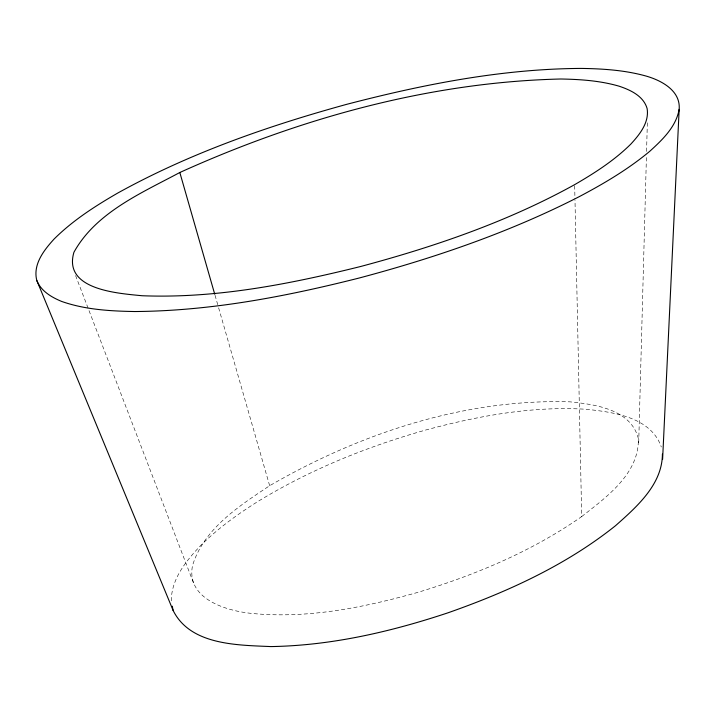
<?xml version="1.0" encoding="UTF-8"?>
<svg xmlns="http://www.w3.org/2000/svg" width="715" height="715" viewBox="0 0 715 715"><rect width="100%" height="100%" fill="white"/><g stroke="black" fill="none" stroke-linecap="round" stroke-linejoin="round"><path stroke-width="0.54" stroke-dasharray="3.58 2.68" d="M638.71 442.728L646.44 155.897M646.566 151.437L647.379 121.3M171.251 600.886C171.394 578.587 186.588 560.256 201.228 544.946C218.29 528.215 237.72 514.13 257.936 501.465C309.97 469.657 367.036 446.652 425.613 430.046C477.897 415.978 532.148 405.861 586.506 409.293C613.747 412.224 650.999 417.14 661.312 447M581.697 516.579C606.463 497.113 639.362 473.589 638.343 438.527C630.988 409.373 595.273 404.395 569.98 401.848C464.589 398.586 360.154 433.397 269.653 485.717C239.087 506.068 203.811 528.6 192.505 565.645C186.052 598.348 225.055 610.449 250.125 613.247C306.771 619.172 363.613 607.607 417.935 592.342C475.627 574.878 532.103 551.229 581.697 516.579L574.985 199.977M75.584 275.561L193.64 583.324M215.045 295.295L217.726 304.661M218.62 307.781L269.653 485.717M574.681 185.73L574.958 198.886"/><path stroke-width="1.07" d="M662.608 459.37L679.161 109.359C680.76 90.796 661.715 80.598 646.458 76.165C625.259 70.186 603.129 68.738 581.206 68.417C501.733 68.828 423.146 84.415 346.507 104.381C267.562 126.099 189.502 153.323 117.68 193.086C94.997 206.197 72.689 220.506 54.054 239.096C43.937 250.187 32.667 264.505 36.814 280.521L173.11 610.44C190.378 645.27 237.344 645.064 270.815 646.583C331.304 645.6 390.882 631.81 448.064 612.782C507.543 591.895 566.03 565.234 615.561 525.668C636.6 506.989 662.313 484.52 662.412 454.096M679.161 109.359C676.033 126.868 662.439 139.747 649.855 151.214C628.172 169.321 603.737 183.719 578.819 196.875C509.187 232.429 434.818 257.874 359.386 277.965C285.911 296.546 210.71 310.998 134.688 311.534C110.056 311.096 84.996 309.667 61.57 301.408C51.435 297.181 41.113 291.202 36.814 280.521M179.822 172.494C141.454 193.05 95.926 212.444 73.922 252.27C62.848 289.825 117.805 293.311 142.017 295.733C215.85 298.638 289.146 284.248 360.467 266.543C434.389 246.8 507.525 221.775 574.654 184.64C594.683 173.039 614.382 160.41 630.889 144.037C639.702 134.42 649.363 122.48 647.12 108.537C643.473 95.998 630.576 90.036 619.172 86.211C600.216 80.688 580.392 79.347 560.748 78.999C429.107 82.145 299.353 118.529 179.822 172.494L214.741 294.249M172.279 606.195L173.11 610.44"/></g></svg>
